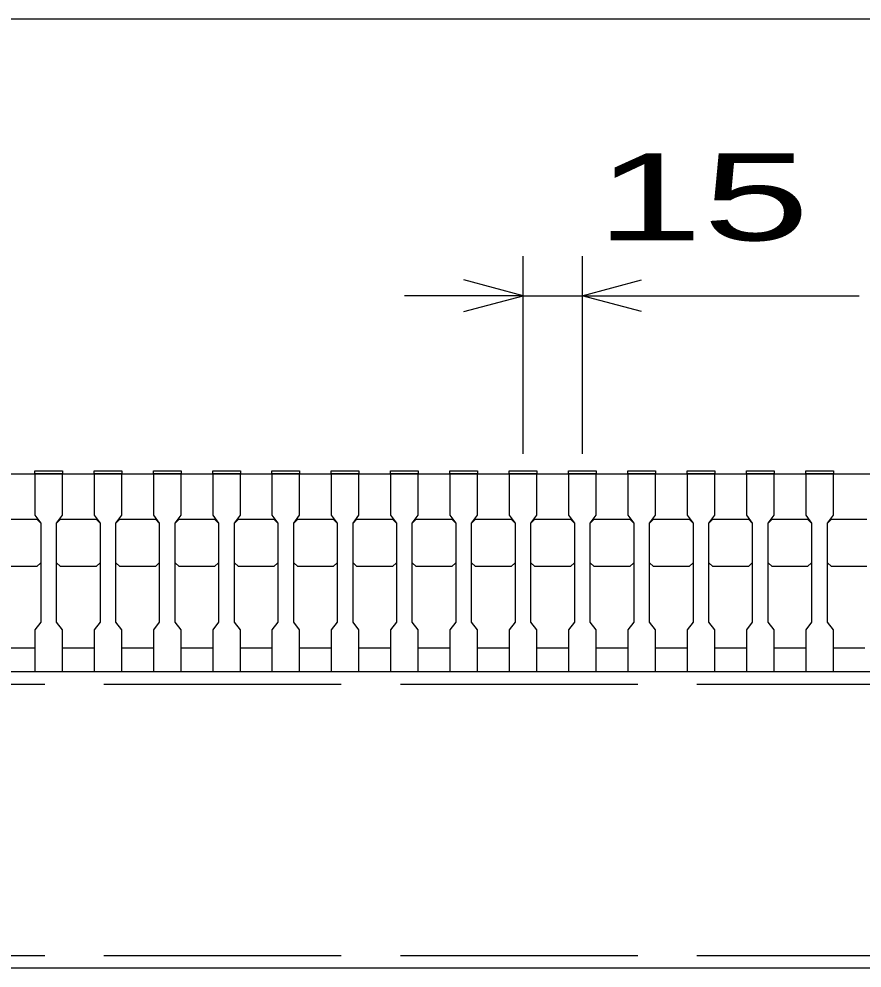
# Model space of a CAD drawing. Units: millimetres, scale not verified. Extents: x -1820 to 1731, y -1282 to 1054.
# Drawn here: x -1213 to -999.8, y -722.5 to -482.5 of the extents above; entities that cross this region are included whole.
import ezdxf
from ezdxf.enums import TextEntityAlignment as Align

# ---------------------------------------------------------------- set-up
doc = ezdxf.new("R2010")
doc.units = ezdxf.units.MM
doc.header["$LTSCALE"] = 10
doc.linetypes.add('DASHED', pattern=[7.5, 6, -1.5])
doc.layers.add('16', color=3, linetype='Continuous', lineweight=25)
doc.layers.add('22', color=4, linetype='Continuous', lineweight=25)
doc.styles.add('ベクトル', font='')
doc.styles.get('ベクトル').set_extended_font_data('ベクトル')

msp = doc.modelspace()

# ---------------------------------------------------------------- linework, layer by layer
at = {"layer": '16'}
for p, q in [((-1419, -597.5), (-424, -597.5)), ((-1209, -597.5), (-1209, -596.8)), ((-1209, -596.8), (-1202, -596.8)), ((-1209, -597.5), (-1209, -608)), ((-1202, -597.5), (-1209, -597.5)), ((-1202, -596.8), (-1202, -597.5)), ((-1202, -608), (-1202, -597.5)), ((-1194, -597.5), (-1194, -596.8)), ((-1194, -596.8), (-1187, -596.8)), ((-1194, -597.5), (-1194, -608)), ((-1187, -597.5), (-1194, -597.5)), ((-1187, -596.8), (-1187, -597.5)), ((-1187, -608), (-1187, -597.5)), ((-1179, -597.5), (-1179, -596.8)), ((-1179, -596.8), (-1172, -596.8)), ((-1179, -597.5), (-1179, -608)), ((-1172, -597.5), (-1179, -597.5)), ((-1172, -596.8), (-1172, -597.5)), ((-1172, -608), (-1172, -597.5)), ((-1164, -597.5), (-1164, -596.8)), ((-1164, -596.8), (-1157, -596.8)), ((-1164, -597.5), (-1164, -608)), ((-1157, -597.5), (-1164, -597.5)), ((-1157, -596.8), (-1157, -597.5)), ((-1157, -608), (-1157, -597.5)), ((-1149, -597.5), (-1149, -596.8)), ((-1149, -596.8), (-1142, -596.8)), ((-1149, -597.5), (-1149, -608)), ((-1142, -597.5), (-1149, -597.5)), ((-1142, -596.8), (-1142, -597.5)), ((-1142, -608), (-1142, -597.5)), ((-1134, -597.5), (-1134, -596.8)), ((-1134, -596.8), (-1127, -596.8)), ((-1134, -597.5), (-1134, -608)), ((-1127, -597.5), (-1134, -597.5)), ((-1127, -596.8), (-1127, -597.5)), ((-1127, -608), (-1127, -597.5)), ((-1119, -597.5), (-1119, -596.8)), ((-1119, -596.8), (-1112, -596.8)), ((-1119, -597.5), (-1119, -608)), ((-1112, -597.5), (-1119, -597.5)), ((-1112, -596.8), (-1112, -597.5)), ((-1112, -608), (-1112, -597.5)), ((-1104, -597.5), (-1104, -596.8)), ((-1104, -596.8), (-1097, -596.8)), ((-1104, -597.5), (-1104, -608)), ((-1097, -597.5), (-1104, -597.5)), ((-1097, -596.8), (-1097, -597.5)), ((-1097, -608), (-1097, -597.5)), ((-1089, -597.5), (-1089, -596.8)), ((-1089, -596.8), (-1082, -596.8)), ((-1089, -597.5), (-1089, -608)), ((-1082, -597.5), (-1089, -597.5)), ((-1082, -596.8), (-1082, -597.5)), ((-1082, -608), (-1082, -597.5)), ((-1074, -597.5), (-1074, -596.8)), ((-1074, -596.8), (-1067, -596.8)), ((-1074, -597.5), (-1074, -608)), ((-1067, -597.5), (-1074, -597.5)), ((-1067, -596.8), (-1067, -597.5)), ((-1067, -608), (-1067, -597.5)), ((-1059, -597.5), (-1059, -596.8)), ((-1059, -596.8), (-1052, -596.8)), ((-1059, -597.5), (-1059, -608)), ((-1052, -597.5), (-1059, -597.5)), ((-1052, -596.8), (-1052, -597.5)), ((-1052, -608), (-1052, -597.5)), ((-1044, -597.5), (-1044, -596.8)), ((-1044, -596.8), (-1037, -596.8)), ((-1044, -597.5), (-1044, -608)), ((-1037, -597.5), (-1044, -597.5)), ((-1037, -596.8), (-1037, -597.5)), ((-1037, -608), (-1037, -597.5)), ((-1029, -597.5), (-1029, -596.8)), ((-1029, -596.8), (-1022, -596.8)), ((-1029, -597.5), (-1029, -608)), ((-1022, -597.5), (-1029, -597.5)), ((-1022, -596.8), (-1022, -597.5)), ((-1022, -608), (-1022, -597.5)), ((-1014, -597.5), (-1014, -596.8)), ((-1014, -596.8), (-1007, -596.8)), ((-1014, -597.5), (-1014, -608)), ((-1007, -597.5), (-1014, -597.5)), ((-1007, -596.8), (-1007, -597.5)), ((-1007, -608), (-1007, -597.5)), ((-1217.5, -609), (-1208.5, -609)), ((-1209, -608), (-1207.5, -610)), ((-1208.5, -609), (-1207.5, -610)), ((-1203.5, -610), (-1202, -608)), ((-1203.5, -610), (-1202.5, -609)), ((-1202.5, -609), (-1193.5, -609)), ((-1194, -608), (-1192.5, -610)), ((-1193.5, -609), (-1192.5, -610)), ((-1188.5, -610), (-1187, -608)), ((-1188.5, -610), (-1187.5, -609)), ((-1187.5, -609), (-1178.5, -609)), ((-1179, -608), (-1177.5, -610)), ((-1178.5, -609), (-1177.5, -610)), ((-1173.5, -610), (-1172, -608)), ((-1173.5, -610), (-1172.5, -609)), ((-1172.5, -609), (-1163.5, -609)), ((-1164, -608), (-1162.5, -610)), ((-1163.5, -609), (-1162.5, -610)), ((-1158.5, -610), (-1157, -608)), ((-1158.5, -610), (-1157.5, -609)), ((-1157.5, -609), (-1148.5, -609)), ((-1149, -608), (-1147.5, -610)), ((-1148.5, -609), (-1147.5, -610)), ((-1143.5, -610), (-1142, -608)), ((-1143.5, -610), (-1142.5, -609)), ((-1142.5, -609), (-1133.5, -609)), ((-1134, -608), (-1132.5, -610)), ((-1133.5, -609), (-1132.5, -610)), ((-1128.5, -610), (-1127, -608)), ((-1128.5, -610), (-1127.5, -609)), ((-1127.5, -609), (-1118.5, -609)), ((-1119, -608), (-1117.5, -610)), ((-1118.5, -609), (-1117.5, -610)), ((-1113.5, -610), (-1112, -608)), ((-1113.5, -610), (-1112.5, -609)), ((-1112.5, -609), (-1103.5, -609)), ((-1104, -608), (-1102.5, -610)), ((-1103.5, -609), (-1102.5, -610)), ((-1098.5, -610), (-1097, -608)), ((-1098.5, -610), (-1097.5, -609)), ((-1097.5, -609), (-1088.5, -609)), ((-1089, -608), (-1087.5, -610)), ((-1088.5, -609), (-1087.5, -610)), ((-1083.5, -610), (-1082, -608)), ((-1083.5, -610), (-1082.5, -609)), ((-1082.5, -609), (-1073.5, -609)), ((-1074, -608), (-1072.5, -610)), ((-1073.5, -609), (-1072.5, -610)), ((-1068.5, -610), (-1067, -608)), ((-1068.5, -610), (-1067.5, -609)), ((-1067.5, -609), (-1058.5, -609)), ((-1059, -608), (-1057.5, -610)), ((-1058.5, -609), (-1057.5, -610)), ((-1053.5, -610), (-1052, -608)), ((-1053.5, -610), (-1052.5, -609)), ((-1052.5, -609), (-1043.5, -609)), ((-1044, -608), (-1042.5, -610)), ((-1043.5, -609), (-1042.5, -610)), ((-1038.5, -610), (-1037, -608)), ((-1038.5, -610), (-1037.5, -609)), ((-1037.5, -609), (-1028.5, -609)), ((-1029, -608), (-1027.5, -610)), ((-1028.5, -609), (-1027.5, -610)), ((-1023.5, -610), (-1022, -608)), ((-1023.5, -610), (-1022.5, -609)), ((-1022.5, -609), (-1013.5, -609)), ((-1014, -608), (-1012.5, -610)), ((-1013.5, -609), (-1012.5, -610)), ((-1008.5, -610), (-1007, -608)), ((-1008.5, -610), (-1007.5, -609)), ((-1007.5, -609), (-998.5, -609)), ((-1207.5, -610), (-1207.5, -635)), ((-1203.5, -635), (-1203.5, -610)), ((-1192.5, -610), (-1192.5, -635)), ((-1188.5, -635), (-1188.5, -610)), ((-1177.5, -610), (-1177.5, -635)), ((-1173.5, -635), (-1173.5, -610)), ((-1162.5, -610), (-1162.5, -635)), ((-1158.5, -635), (-1158.5, -610)), ((-1147.5, -610), (-1147.5, -635)), ((-1143.5, -635), (-1143.5, -610)), ((-1132.5, -610), (-1132.5, -635)), ((-1128.5, -635), (-1128.5, -610)), ((-1117.5, -610), (-1117.5, -635)), ((-1113.5, -635), (-1113.5, -610)), ((-1102.5, -610), (-1102.5, -635)), ((-1098.5, -635), (-1098.5, -610)), ((-1087.5, -610), (-1087.5, -635)), ((-1083.5, -635), (-1083.5, -610)), ((-1072.5, -610), (-1072.5, -635)), ((-1068.5, -635), (-1068.5, -610)), ((-1057.5, -610), (-1057.5, -635)), ((-1053.5, -635), (-1053.5, -610)), ((-1042.5, -610), (-1042.5, -635)), ((-1038.5, -635), (-1038.5, -610)), ((-1027.5, -610), (-1027.5, -635)), ((-1023.5, -635), (-1023.5, -610)), ((-1012.5, -610), (-1012.5, -635)), ((-1008.5, -635), (-1008.5, -610)), ((-1208.5, -621), (-1217.5, -621)), ((-1207.5, -620), (-1208.5, -621)), ((-1202.5, -621), (-1203.5, -620)), ((-1193.5, -621), (-1202.5, -621)), ((-1192.5, -620), (-1193.5, -621)), ((-1187.5, -621), (-1188.5, -620)), ((-1178.5, -621), (-1187.5, -621)), ((-1177.5, -620), (-1178.5, -621)), ((-1172.5, -621), (-1173.5, -620)), ((-1163.5, -621), (-1172.5, -621)), ((-1162.5, -620), (-1163.5, -621)), ((-1157.5, -621), (-1158.5, -620)), ((-1148.5, -621), (-1157.5, -621)), ((-1147.5, -620), (-1148.5, -621)), ((-1142.5, -621), (-1143.5, -620)), ((-1133.5, -621), (-1142.5, -621)), ((-1132.5, -620), (-1133.5, -621)), ((-1127.5, -621), (-1128.5, -620)), ((-1118.5, -621), (-1127.5, -621)), ((-1117.5, -620), (-1118.5, -621)), ((-1112.5, -621), (-1113.5, -620)), ((-1103.5, -621), (-1112.5, -621)), ((-1102.5, -620), (-1103.5, -621)), ((-1097.5, -621), (-1098.5, -620)), ((-1088.5, -621), (-1097.5, -621)), ((-1087.5, -620), (-1088.5, -621)), ((-1082.5, -621), (-1083.5, -620)), ((-1073.5, -621), (-1082.5, -621)), ((-1072.5, -620), (-1073.5, -621)), ((-1067.5, -621), (-1068.5, -620)), ((-1058.5, -621), (-1067.5, -621)), ((-1057.5, -620), (-1058.5, -621)), ((-1052.5, -621), (-1053.5, -620)), ((-1043.5, -621), (-1052.5, -621)), ((-1042.5, -620), (-1043.5, -621)), ((-1037.5, -621), (-1038.5, -620)), ((-1028.5, -621), (-1037.5, -621)), ((-1027.5, -620), (-1028.5, -621)), ((-1022.5, -621), (-1023.5, -620)), ((-1013.5, -621), (-1022.5, -621)), ((-1012.5, -620), (-1013.5, -621)), ((-1007.5, -621), (-1008.5, -620)), ((-998.5, -621), (-1007.5, -621)), ((-1207.5, -635), (-1209, -637)), ((-1202, -637), (-1203.5, -635)), ((-1192.5, -635), (-1194, -637)), ((-1187, -637), (-1188.5, -635)), ((-1177.5, -635), (-1179, -637)), ((-1172, -637), (-1173.5, -635)), ((-1162.5, -635), (-1164, -637)), ((-1157, -637), (-1158.5, -635)), ((-1147.5, -635), (-1149, -637)), ((-1142, -637), (-1143.5, -635)), ((-1132.5, -635), (-1134, -637)), ((-1127, -637), (-1128.5, -635)), ((-1117.5, -635), (-1119, -637)), ((-1112, -637), (-1113.5, -635)), ((-1102.5, -635), (-1104, -637)), ((-1097, -637), (-1098.5, -635)), ((-1087.5, -635), (-1089, -637)), ((-1082, -637), (-1083.5, -635)), ((-1072.5, -635), (-1074, -637)), ((-1067, -637), (-1068.5, -635)), ((-1057.5, -635), (-1059, -637)), ((-1052, -637), (-1053.5, -635)), ((-1042.5, -635), (-1044, -637)), ((-1037, -637), (-1038.5, -635)), ((-1027.5, -635), (-1029, -637)), ((-1022, -637), (-1023.5, -635)), ((-1012.5, -635), (-1014, -637)), ((-1007, -637), (-1008.5, -635)), ((-1209, -637), (-1209, -647.5)), ((-1202, -647.5), (-1202, -637)), ((-1194, -637), (-1194, -647.5)), ((-1187, -647.5), (-1187, -637)), ((-1179, -637), (-1179, -647.5)), ((-1172, -647.5), (-1172, -637)), ((-1164, -637), (-1164, -647.5)), ((-1157, -647.5), (-1157, -637)), ((-1149, -637), (-1149, -647.5)), ((-1142, -647.5), (-1142, -637)), ((-1134, -637), (-1134, -647.5)), ((-1127, -647.5), (-1127, -637)), ((-1119, -637), (-1119, -647.5)), ((-1112, -647.5), (-1112, -637)), ((-1104, -637), (-1104, -647.5)), ((-1097, -647.5), (-1097, -637)), ((-1089, -637), (-1089, -647.5)), ((-1082, -647.5), (-1082, -637)), ((-1074, -637), (-1074, -647.5)), ((-1067, -647.5), (-1067, -637)), ((-1059, -637), (-1059, -647.5)), ((-1052, -647.5), (-1052, -637)), ((-1044, -637), (-1044, -647.5)), ((-1037, -647.5), (-1037, -637)), ((-1029, -637), (-1029, -647.5)), ((-1022, -647.5), (-1022, -637)), ((-1014, -637), (-1014, -647.5)), ((-1007, -647.5), (-1007, -637)), ((-1217, -641.5), (-1209, -641.5)), ((-1202, -641.5), (-1194, -641.5)), ((-1187, -641.5), (-1179, -641.5)), ((-1172, -641.5), (-1164, -641.5)), ((-1157, -641.5), (-1149, -641.5)), ((-1142, -641.5), (-1134, -641.5)), ((-1127, -641.5), (-1119, -641.5)), ((-1112, -641.5), (-1104, -641.5)), ((-1097, -641.5), (-1089, -641.5)), ((-1082, -641.5), (-1074, -641.5)), ((-1067, -641.5), (-1059, -641.5)), ((-1052, -641.5), (-1044, -641.5)), ((-1037, -641.5), (-1029, -641.5)), ((-1022, -641.5), (-1014, -641.5)), ((-1007, -641.5), (-999, -641.5)), ((-1416.5, -647.5), (-426.5, -647.5)), ((-1209, -647.5), (-1202, -647.5)), ((-1194, -647.5), (-1187, -647.5)), ((-1179, -647.5), (-1172, -647.5)), ((-1164, -647.5), (-1157, -647.5)), ((-1149, -647.5), (-1142, -647.5)), ((-1134, -647.5), (-1127, -647.5)), ((-1119, -647.5), (-1112, -647.5)), ((-1104, -647.5), (-1097, -647.5)), ((-1089, -647.5), (-1082, -647.5)), ((-1074, -647.5), (-1067, -647.5)), ((-1059, -647.5), (-1052, -647.5)), ((-1044, -647.5), (-1037, -647.5)), ((-1029, -647.5), (-1022, -647.5)), ((-1014, -647.5), (-1007, -647.5)), ((-426.5, -722.5), (-1416.5, -722.5))]:
    msp.add_line(p, q, dxfattribs=at)
at = {"layer": '16', "linetype": 'DASHED'}
for p, q in [((-1416.5, -650.7), (-426.5, -650.7)), ((-1416.5, -719.3), (-426.5, -719.3))]:
    msp.add_line(p, q, dxfattribs=at)
at = {"layer": '22'}
for p, q in [((-1419, -482.5), (-424, -482.5)), ((-1085.5, -592.5), (-1085.5, -542.5)), ((-1070.5, -542.5), (-1070.5, -592.5)), ((-1085.5, -552.5), (-1100.5, -548.5)), ((-1070.5, -552.5), (-1055.5, -548.5)), ((-1085.5, -552.5), (-1115.5, -552.5)), ((-1100.5, -556.5), (-1085.5, -552.5)), ((-1085.5, -552.5), (-1070.5, -552.5)), ((-1055.5, -556.5), (-1070.5, -552.5)), ((-1070.5, -552.5), (-1000.5, -552.5))]:
    msp.add_line(p, q, dxfattribs=at)

# ---------------------------------------------------------------- texts
at = {"layer": '22', "color": 2, "style": 'ベクトル', "width": 1.65}
msp.add_text(' 15 ', height=21.99, dxfattribs=at).set_placement((-1080.5, -527.5), align=Align.MIDDLE_LEFT)

doc.saveas('drawing.dxf')
